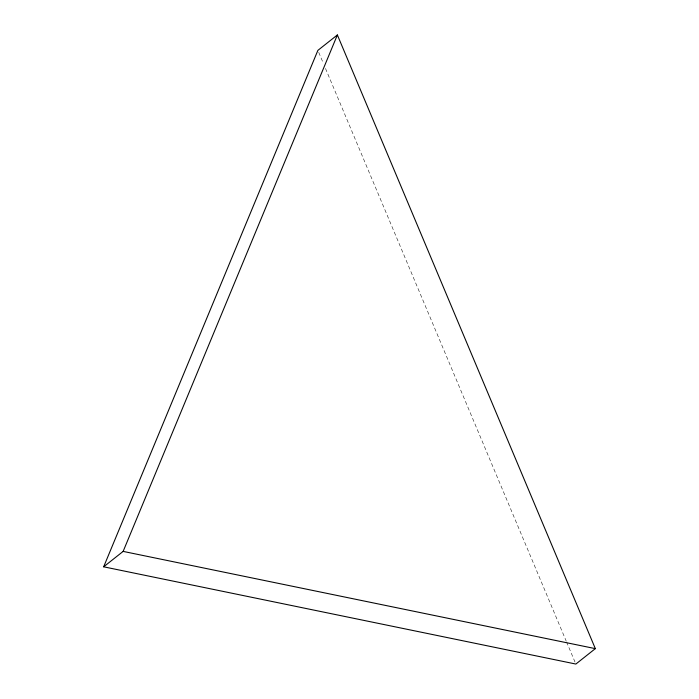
<?xml version="1.0" encoding="UTF-8"?>
<svg xmlns="http://www.w3.org/2000/svg" width="699" height="699" viewBox="0 0 699 699"><rect width="100%" height="100%" fill="white"/><g stroke="black" fill="none" stroke-linecap="round" stroke-linejoin="round"><path stroke-width="0.52" stroke-dasharray="3.5 2.62" d="M318.735 52.373L323.384 63.443M325.498 68.467L566.129 640.913M566.557 641.918L575.015 662.04"/><path stroke-width="1.05" d="M103.662 566.81L317.888 50.363L337.372 34.95L595.338 648.637L575.862 664.05L103.662 566.81L123.138 551.397L337.372 34.95M123.138 551.397L595.338 648.637"/></g></svg>
